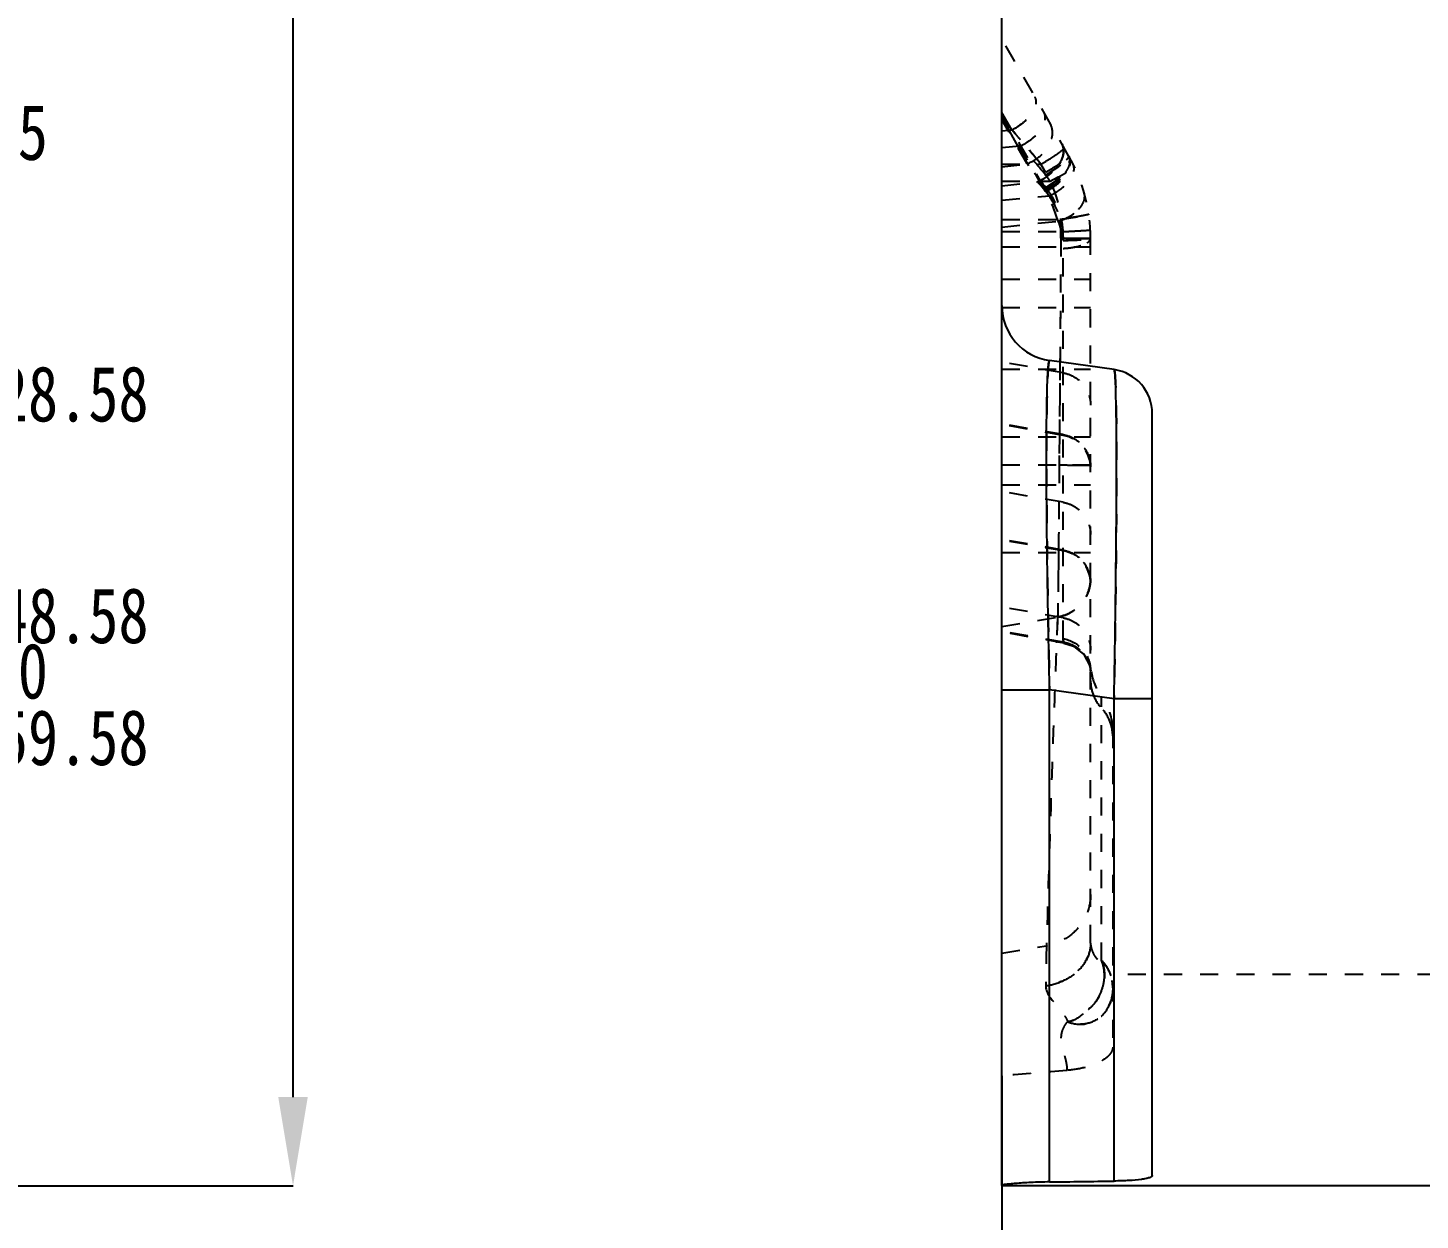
# Model space of a CAD drawing. Header units: millimetres. Extents: x -1265 to 1982, y -12197 to 1934.
# Drawn here: x 338.1 to 463.7, y -3465.2 to -3357.6 of the extents above; entities that cross this region are included whole.
import ezdxf

# ---------------------------------------------------------------- set-up
doc = ezdxf.new("R2010")
doc.units = ezdxf.units.MM
doc.header["$LTSCALE"] = 16.335
doc.header["$PDMODE"] = 3
doc.header["$PDSIZE"] = 0.3125
doc.linetypes.add('HIDDEN', pattern=[0.2, 0.1, -0.1])
doc.layers.get('0').update_dxf_attribs({"linetype": 'CONTINUOUS'})
doc.layers.get('Defpoints').update_dxf_attribs({"linetype": 'CONTINUOUS'})
doc.layers.add('DEFAULT_2', color=8, linetype='HIDDEN')
doc.layers.add('DIM', color=3, linetype='CONTINUOUS')
doc.styles.get("Standard").update_dxf_attribs({"font": 'txt', "width": 0.8})
doc.dimstyles.new('11', dxfattribs={"dimtxt": 8, "dimasz": 8, "dimexe": 0, "dimexo": 0, "dimgap": 0, "dimtad": 0, "dimdsep": 46, "dimtxsty": 'Standard', "dimcen": 0, "dimclrd": 4, "dimclre": 4, "dimclrt": 6, "dimazin": 0, "dimtp": 0.01, "dimtm": 0.01, "dimtfac": 1, "dimtofl": 0, "dimtmove": 0, "dimatfit": 3, "dimfxl": 0, "dimtolj": 1, "dimarcsym": 0})

# ---------------------------------------------------------------- blocks, each defined once
blk = doc.blocks.new('*D438')
at = {"color": 4, "lineweight": -2}
for p, q in [((425.99, -3452.14), (425.99, -3489.32)), ((585.99, -3456.53), (585.99, -3489.32)), ((433.99, -3489.32), (481.03, -3489.32)), ((577.99, -3489.32), (494.89, -3489.32))]:
    blk.add_line(p, q, dxfattribs=at)
at = {"color": 4}
for points in [[(433.99, -3487.99), (433.99, -3490.66), (425.99, -3489.32)], [(577.99, -3487.99), (577.99, -3490.66), (585.99, -3489.32)]]:
    blk.add_solid(points, dxfattribs=at)
at = {"layer": 'Defpoints', "color": 0}
for p in [(425.99, -3452.14), (585.99, -3456.53), (425.99, -3489.32)]:
    blk.add_point(p, dxfattribs=at)
at = {"color": 6, "insert": (487.96, -3489.32), "char_height": 8, "attachment_point": 5}
blk.add_mtext('\\A1;160', dxfattribs=at)
blk = doc.blocks.new('*D502')
at = {"color": 4, "lineweight": -2}
for p, q in [((234.48, -2862.07), (362.03, -2862.07)), ((362.03, -2870.07), (362.03, -3130.16)), ((362.03, -3454.07), (362.03, -3145.1)), ((234.48, -3462.07), (362.03, -3462.07))]:
    blk.add_line(p, q, dxfattribs=at)
at = {"color": 4}
for points in [[(360.7, -2870.07), (363.36, -2870.07), (362.03, -2862.07)], [(360.7, -3454.07), (363.36, -3454.07), (362.03, -3462.07)]]:
    blk.add_solid(points, dxfattribs=at)
at = {"layer": 'Defpoints', "color": 0}
for p in [(234.48, -2862.07), (234.48, -3462.07), (362.03, -3462.07)]:
    blk.add_point(p, dxfattribs=at)
at = {"color": 6, "insert": (362.03, -3137.63), "char_height": 8, "attachment_point": 5, "rotation": 90}
blk.add_mtext('\\A1;600', dxfattribs=at)
blk = doc.blocks.new('*D527')
at = {"layer": 'Defpoints', "color": 0}
for p in [(36.15, -3162.07), (250.28, -3367.07), (330.84, -3367.07)]:
    blk.add_point(p, dxfattribs=at)
at = {"layer": 'DIM', "color": 4, "lineweight": -2}
blk.add_line((250.28, -3367.07), (330.84, -3367.07), dxfattribs=at)
at = {"layer": 'DIM', "color": 6, "insert": (335.84, -3367.07), "char_height": 5, "attachment_point": 5}
blk.add_mtext('\\A1;205', dxfattribs=at)
blk = doc.blocks.new('*D528')
at = {"layer": 'Defpoints', "color": 0}
for p in [(36.15, -3162.07), (210.72, -3390.66), (330.84, -3390.66)]:
    blk.add_point(p, dxfattribs=at)
at = {"layer": 'DIM', "color": 4, "lineweight": -2}
blk.add_line((210.72, -3390.66), (330.84, -3390.66), dxfattribs=at)
at = {"layer": 'DIM', "color": 6, "insert": (340.84, -3390.66), "char_height": 5, "attachment_point": 5}
blk.add_mtext('\\A1;228.58', dxfattribs=at)
blk = doc.blocks.new('*D529')
at = {"layer": 'Defpoints', "color": 0}
for p in [(36.15, -3162.07), (143.42, -3410.66), (330.84, -3410.66)]:
    blk.add_point(p, dxfattribs=at)
at = {"layer": 'DIM', "color": 4, "lineweight": -2}
blk.add_line((143.42, -3410.66), (330.84, -3410.66), dxfattribs=at)
at = {"layer": 'DIM', "color": 6, "insert": (340.84, -3410.66), "char_height": 5, "attachment_point": 5}
blk.add_mtext('\\A1;248.58', dxfattribs=at)
blk = doc.blocks.new('*D530')
at = {"layer": 'Defpoints', "color": 0}
for p in [(36.15, -3162.07), (45.89, -3412.07), (330.84, -3415.66)]:
    blk.add_point(p, dxfattribs=at)
at = {"layer": 'DIM', "color": 4, "lineweight": -2}
for p, q in [((45.89, -3412.07), (322.84, -3412.07)), ((322.84, -3412.07), (326.84, -3415.66)), ((326.84, -3415.66), (330.84, -3415.66))]:
    blk.add_line(p, q, dxfattribs=at)
at = {"layer": 'DIM', "color": 6, "insert": (335.84, -3415.66), "char_height": 5, "attachment_point": 5}
blk.add_mtext('\\A1;250', dxfattribs=at)
blk = doc.blocks.new('*D531')
at = {"layer": 'Defpoints', "color": 0}
for p in [(36.15, -3162.07), (75.42, -3421.66), (330.84, -3421.66)]:
    blk.add_point(p, dxfattribs=at)
at = {"layer": 'DIM', "color": 4, "lineweight": -2}
blk.add_line((75.42, -3421.66), (330.84, -3421.66), dxfattribs=at)
at = {"layer": 'DIM', "color": 6, "insert": (340.84, -3421.66), "char_height": 5, "attachment_point": 5}
blk.add_mtext('\\A1;259.58', dxfattribs=at)

msp = doc.modelspace()

# ---------------------------------------------------------------- linework, layer by layer
at = {"color": 7, "linetype": 'Continuous'}
for p, q in [((425.986, -3462.031), (425.986, -2862.114)), ((436.108, -3388.444), (430.291, -3387.627)), ((439.551, -3461.14), (439.551, -3392.406)), ((425.986, -3417.335), (430.291, -3417.335)), ((436.108, -3418.152), (430.291, -3417.335)), ((430.291, -3461.724), (430.291, -3417.335)), ((439.551, -3418.152), (436.108, -3418.152)), ((436.108, -3461.644), (436.108, -3418.152)), ((585.986, -3462.072), (425.986, -3462.072))]:
    msp.add_line(p, q, dxfattribs=at)
for centre, radius, start, end in [((430.986, -3382.675), 5, 180, 262), ((435.551, -3392.406), 4, 0, 82)]:
    msp.add_arc(centre, radius, start, end, dxfattribs=at)
msp.add_ellipse((376.538, -3380.072), major_axis=(583.46, 0), ratio=0.1405408, start_param=-1.4785385, end_param=-1.4685203, dxfattribs=at)
for points, knots in [([(430.291, -3417.335), (430.247, -3415.398), (430.17, -3411.598), (430.082, -3406.077), (430.035, -3401.709), (430.015, -3398.484), (430.01, -3396.325), (430.014, -3394.371), (430.027, -3392.642), (430.049, -3391.155), (430.079, -3389.923), (430.112, -3389.061), (430.145, -3388.507), (430.17, -3388.194), (430.194, -3387.955), (430.224, -3387.777), (430.243, -3387.682), (430.276, -3387.625), (430.291, -3387.627)], [0, 0, 0, 0, 0.1954122, 0.3835368, 0.5570379, 0.6361003, 0.7089558, 0.7748696, 0.8331997, 0.8833809, 0.924955, 0.9575504, 0.9704058, 0.9809307, 0.9891118, 0.994959, 0.9985098, 1, 1, 1, 1]), ([(436.108, -3418.152), (436.143, -3416.221), (436.205, -3412.432), (436.275, -3406.929), (436.313, -3402.577), (436.328, -3399.363), (436.332, -3397.21), (436.329, -3395.259), (436.319, -3393.529), (436.301, -3392.037), (436.277, -3390.798), (436.251, -3389.927), (436.225, -3389.365), (436.205, -3389.044), (436.185, -3388.798), (436.163, -3388.611), (436.142, -3388.512), (436.124, -3388.447), (436.108, -3388.444)], [0, 0, 0, 0, 0.194959, 0.3825214, 0.5553839, 0.6342108, 0.7068971, 0.7727517, 0.8311194, 0.8814634, 0.9233104, 0.9562929, 0.9693717, 0.9801319, 0.9885596, 0.9946535, 0.9984274, 1, 1, 1, 1]), ([(430.291, -3461.724), (430, -3461.727), (429.436, -3461.739), (428.624, -3461.77), (427.888, -3461.81), (427.252, -3461.856), (426.793, -3461.898), (426.49, -3461.932), (426.315, -3461.954), (426.179, -3461.975), (426.076, -3461.994), (426.023, -3462.01), (425.986, -3462.023), (425.986, -3462.031)], [0, 0, 0, 0, 0.2013882, 0.3913763, 0.5635425, 0.7127193, 0.8341897, 0.8833062, 0.9241255, 0.9563534, 0.9797305, 0.9941555, 1, 1, 1, 1]), ([(439.551, -3461.14), (439.551, -3461.18), (439.469, -3461.278), (439.269, -3461.355), (438.96, -3461.437), (438.349, -3461.534), (437.385, -3461.611), (436.561, -3461.637), (436.108, -3461.644)], [0, 0, 0, 0, 0.0343907, 0.0937397, 0.183481, 0.3028637, 0.6172311, 1, 1, 1, 1])]:
    msp.add_open_spline(points, degree=3, knots=knots, dxfattribs=at)
at = {"layer": 'DEFAULT_2', "color": 8, "linetype": 'HIDDEN'}
for p, q in [((432.01, -3369.156), (425.986, -3358.615)), ((426.89, -3366.817), (425.986, -3365.236)), ((429.926, -3372.195), (425.986, -3365.242)), ((429.926, -3372.378), (425.986, -3365.483)), ((425.986, -3365.719), (429.197, -3371.523)), ((425.986, -3365.719), (426.065, -3365.861)), ((428.256, -3369.875), (425.986, -3365.904)), ((426.065, -3365.861), (426.486, -3366.621)), ((425.986, -3366.897), (426.89, -3366.817)), ((426.486, -3366.621), (427.123, -3367.774)), ((425.986, -3368.403), (427.705, -3368.25)), ((427.123, -3367.774), (427.604, -3368.643)), ((427.604, -3368.643), (429.197, -3371.523)), ((425.986, -3370.167), (428.256, -3369.875)), ((425.986, -3369.915), (429.509, -3369.915)), ((429.926, -3370.645), (429.509, -3369.915)), ((425.986, -3371.433), (430.339, -3371.433)), ((425.986, -3371.865), (429.197, -3371.523)), ((425.986, -3373.173), (430.239, -3372.78)), ((425.986, -3374.891), (431.209, -3374.891)), ((425.986, -3375.582), (431.052, -3375.058)), ((425.986, -3375.999), (431.492, -3375.999)), ((425.986, -3377.37), (433.986, -3377.37)), ((431.507, -3412.703), (431.507, -3376.598)), ((431.507, -3376.598), (433.986, -3376.598)), ((433.986, -3440.176), (433.986, -3376.598)), ((425.986, -3380.276), (433.986, -3380.276)), ((425.986, -3382.832), (433.986, -3382.832)), ((431.507, -3388.73), (425.986, -3387.769)), ((431.229, -3387.634), (431.228, -3387.759)), ((425.986, -3388.405), (433.986, -3388.405)), ((431.507, -3394.303), (425.986, -3393.342)), ((431.507, -3394.379), (425.986, -3393.405)), ((425.986, -3394.517), (433.986, -3394.517)), ((431.178, -3394.376), (431.155, -3397.043)), ((425.986, -3397.043), (431.155, -3397.043)), ((425.986, -3398.828), (433.986, -3398.828)), ((431.507, -3400.415), (425.986, -3399.454)), ((431.507, -3404.726), (425.986, -3403.765)), ((431.507, -3404.802), (425.986, -3403.828)), ((425.986, -3404.94), (433.986, -3404.94)), ((431.507, -3410.838), (425.986, -3409.877)), ((425.986, -3411.629), (431.012, -3410.767)), ((431.012, -3410.767), (430.921, -3412.997)), ((431.555, -3413.031), (425.986, -3412.062)), ((431.586, -3413.112), (425.986, -3412.125)), ((430.921, -3412.997), (430.917, -3413.087)), ((431.586, -3413.112), (432.451, -3413.406)), ((432.451, -3413.406), (433.38, -3414.158)), ((433.38, -3414.158), (433.941, -3415.213)), ((433.941, -3415.213), (433.948, -3415.239)), ((434.035, -3415.648), (433.941, -3415.213)), ((433.948, -3415.239), (433.957, -3415.275)), ((433.954, -3415.257), (433.957, -3415.272)), ((433.955, -3415.261), (433.956, -3415.267)), ((433.956, -3415.267), (433.986, -3415.62)), ((433.96, -3415.283), (433.963, -3415.296)), ((433.963, -3415.296), (434.016, -3415.625)), ((433.986, -3415.62), (433.986, -3415.62)), ((434.987, -3441.742), (434.986, -3417.949)), ((435.986, -3420.949), (435.986, -3449.561)), ((425.986, -3441.099), (430.011, -3440.409)), ((585.986, -3443.022), (435.986, -3443.022)), ((425.986, -3462.031), (425.986, -3462.072))]:
    msp.add_line(p, q, dxfattribs=at)
for centre, radius, start, end in [((293.007, -3482.675), 177.052, 39.55886, 40.87175), ((303.195, -3473.988), 163.664, 40.69493, 40.90604), ((304.867, -3472.552), 161.46, 40.48531, 40.69532), ((292.339, -3483.205), 177.905, 39.55358, 40.47537), ((290.419, -3486.171), 180.978, 39.56931, 40.6608), ((295.174, -3482.165), 174.76, 39.5499, 40.68022), ((198.414, -3552.065), 293.292, 37.87466, 38.40315), ((202.937, -3548.514), 287.542, 37.86938, 38.40844), ((418.986, -3376.598), 15, 0, 29.74488), ((431.622, -3370.277), 0.871, 19.19952, 26.54742), ((431.57, -3370.295), 0.927, 10.23558, 19.15013), ((419.509, -3376.598), 11.999, 359.99849, 29.74639), ((424.064, -3375.736), 7.608, 34.43929, 39.60217), ((419.505, -3378.149), 12.002, 26.57577, 29.74458), ((419.507, -3378.332), 12, 15.83226, 29.74482), ((432.382, -3372.8), 1.077, 7.14588, 15.82237), ((430.955, -3372.139), 2.691, 317.16662, 319.14727), ((419.562, -3376.482), 11.756, 359.432, 7.77777), ((417.394, -3102.065), 274.297, 272.94625, 273.21171), ((5385.269, -3421.504), 4954.155, 179.480645, 179.608275), ((434.119, -3090.674), 285.938, 269.43845, 269.6497), ((430.986, -3397.333), 3, 0, 80), ((431.046, -3397.223), 2.941, 3.42643, 40.42156), ((434.127, -3083.446), 313.611, 269.45691, 269.66122), ((431.094, -3397.221), 2.892, 0.00496, 3.43648), ((430.986, -3407.756), 3, 0, 80), ((431.045, -3407.646), 2.941, 6.24093, 40.41787), ((430.559, -3407.318), 3.427, 352.75997, 356.31812), ((431.076, -3407.644), 2.91, 0.0154, 6.26836), ((430.605, -3407.32), 3.382, 356.31705, 359.9945), ((431.124, -3415.921), 2.905, 30.96796, 40.0473), ((431.092, -3415.94), 2.942, 12.90144, 30.89413), ((431.127, -3415.932), 2.906, 9.7327, 12.65915), ((431.103, -3415.621), 2.883, 0.02895, 7.16277), ((431.177, -3415.924), 2.855, 6.00389, 9.73569), ((437.444, -3416.519), 3.457, 180.07514, 194.79276), ((438.986, -3414.949), 5, 188.0255, 216.8699), ((430.986, -3420.949), 5, 0, 36.8699), ((432.529, -3421.479), 3.457, 0.07514, 14.79276), ((432.596, -3444.202), 3.391, 0.02148, 11.20209), ((656.737, -6255.567), 2812.909, 94.585513, 94.705422)]:
    msp.add_arc(centre, radius, start, end, dxfattribs=at)
for points, knots in [([(426.89, -3366.817), (427.257, -3366.631), (427.92, -3366.201), (428.592, -3365.52), (428.938, -3364.94), (429.078, -3364.539), (429.099, -3364.164), (429.028, -3363.938), (428.974, -3363.843)], [0, 0, 0, 0, 0.3131777, 0.5969563, 0.7187054, 0.8248657, 0.9169529, 1, 1, 1, 1]), ([(426.89, -3366.817), (427.167, -3366.677), (427.52, -3366.46), (427.846, -3366.207), (427.924, -3366.143)], [0, 0, 0, 0, 0.7534412, 1, 1, 1, 1]), ([(427.705, -3368.25), (428.072, -3368.063), (428.736, -3367.634), (429.409, -3366.951), (429.754, -3366.369), (429.894, -3365.967), (429.915, -3365.591), (429.843, -3365.364), (429.789, -3365.269)], [0, 0, 0, 0, 0.3128665, 0.5964983, 0.7182627, 0.8245077, 0.9167499, 1, 1, 1, 1]), ([(427.705, -3368.25), (428.072, -3368.063), (428.736, -3367.634), (429.409, -3366.951), (429.754, -3366.369), (429.894, -3365.967), (429.915, -3365.591), (429.843, -3365.364), (429.789, -3365.269)], [0, 0, 0, 0, 0.312866, 0.5964974, 0.7182618, 0.824507, 0.9167495, 1, 1, 1, 1]), ([(428.256, -3369.875), (428.667, -3369.716), (429.425, -3369.273), (430.253, -3368.333), (430.644, -3367.247), (430.501, -3366.516), (430.339, -3366.233)], [0, 0, 0, 0, 0.2829739, 0.5524267, 0.7903783, 1, 1, 1, 1]), ([(430.55, -3367.189), (430.556, -3367.104), (430.554, -3366.774), (430.46, -3366.444), (430.339, -3366.233)], [0, 0, 0, 0, 0.2605724, 1, 1, 1, 1]), ([(431.391, -3368.074), (431.532, -3368.322), (431.601, -3368.808), (431.43, -3369.422), (431.075, -3370.104), (430.347, -3370.88), (429.605, -3371.338), (429.197, -3371.522)], [0, 0, 0, 0, 0.1908689, 0.3014598, 0.4241718, 0.7011136, 1, 1, 1, 1]), ([(429.509, -3369.915), (429.797, -3369.746), (430.208, -3369.495), (430.719, -3369.164), (431.031, -3368.949), (431.278, -3368.768), (431.46, -3368.616), (431.557, -3368.522), (431.604, -3368.446), (431.593, -3368.427)], [0, 0, 0, 0, 0.3879212, 0.5592638, 0.7072501, 0.8278817, 0.9175583, 0.974397, 1, 1, 1, 1]), ([(430.617, -3369.229), (430.785, -3369.118), (431.069, -3368.925), (431.343, -3368.717), (431.449, -3368.623)], [0, 0, 0, 0, 0.5877782, 1, 1, 1, 1]), ([(431.39, -3369.471), (431.409, -3369.425), (431.479, -3369.246), (431.526, -3369.058), (431.543, -3368.917)], [0, 0, 0, 0, 0.2618462, 1, 1, 1, 1]), ([(431.449, -3368.623), (431.492, -3368.584), (431.544, -3368.537), (431.606, -3368.449), (431.593, -3368.427)], [0, 0, 0, 0, 0.6959367, 1, 1, 1, 1]), ([(431.543, -3368.917), (431.548, -3368.875), (431.562, -3368.71), (431.549, -3368.543), (431.524, -3368.424)], [0, 0, 0, 0, 0.2598179, 1, 1, 1, 1]), ([(429.197, -3371.522), (429.402, -3371.43), (430.159, -3371.024), (430.828, -3370.425), (431.169, -3369.889)], [0, 0, 0, 0, 0.2614881, 1, 1, 1, 1]), ([(432.01, -3369.156), (432.065, -3369.252), (432.135, -3369.482), (432.107, -3369.863), (431.957, -3370.27), (431.591, -3370.864), (430.884, -3371.564), (430.192, -3372.01), (429.809, -3372.205)], [0, 0, 0, 0, 0.0811043, 0.1715439, 0.2766692, 0.3980711, 0.6831819, 1, 1, 1, 1]), ([(429.926, -3372.003), (430.285, -3371.814), (430.933, -3371.39), (431.598, -3370.734), (431.946, -3370.181), (432.091, -3369.804), (432.123, -3369.454), (432.06, -3369.243), (432.01, -3369.156)], [0, 0, 0, 0, 0.3195252, 0.6062848, 0.7277333, 0.8321896, 0.9211194, 1, 1, 1, 1]), ([(429.926, -3372.378), (430.309, -3372.199), (431.004, -3371.761), (431.691, -3371.033), (432.03, -3370.397), (432.196, -3369.833), (432.14, -3369.383), (432.01, -3369.156)], [0, 0, 0, 0, 0.3019868, 0.5807719, 0.7034593, 0.8132116, 1, 1, 1, 1]), ([(429.926, -3372.195), (430.297, -3372.01), (430.969, -3371.578), (431.644, -3370.884), (431.989, -3370.29), (432.126, -3369.877), (432.142, -3369.489), (432.066, -3369.255), (432.01, -3369.156)], [0, 0, 0, 0, 0.310046, 0.5923442, 0.7142505, 0.8212661, 0.9149155, 1, 1, 1, 1]), ([(429.926, -3370.645), (430.214, -3370.475), (430.625, -3370.225), (431.135, -3369.893), (431.448, -3369.678), (431.695, -3369.498), (431.877, -3369.345), (431.973, -3369.252), (432.021, -3369.175), (432.01, -3369.156)], [0, 0, 0, 0, 0.3879217, 0.5592645, 0.707251, 0.8278827, 0.9175593, 0.9743978, 1, 1, 1, 1]), ([(429.926, -3370.886), (430.225, -3370.709), (430.764, -3370.367), (431.435, -3369.88), (431.843, -3369.512), (432.009, -3369.286), (432.026, -3369.185), (432.01, -3369.156)], [0, 0, 0, 0, 0.3770679, 0.6914521, 0.9029759, 0.9642417, 1, 1, 1, 1]), ([(429.926, -3370.886), (430.315, -3370.655), (430.853, -3370.311), (431.474, -3369.84), (431.719, -3369.623), (431.817, -3369.52)], [0, 0, 0, 0, 0.5809777, 0.8176219, 1, 1, 1, 1]), ([(429.926, -3372.003), (430.452, -3371.726), (431.161, -3371.225), (431.834, -3370.408), (432.034, -3369.982), (432.079, -3369.781)], [0, 0, 0, 0, 0.5636309, 0.8041981, 1, 1, 1, 1]), ([(430.239, -3372.78), (430.426, -3372.696), (430.788, -3372.508), (431.363, -3372.124), (431.908, -3371.632), (432.337, -3371.032), (432.538, -3370.431), (432.478, -3370.041), (432.402, -3369.888)], [0, 0, 0, 0, 0.1566337, 0.311015, 0.5268772, 0.7143209, 0.8692939, 1, 1, 1, 1]), ([(430.339, -3371.433), (430.637, -3371.287), (431.063, -3371.07), (431.595, -3370.784), (431.922, -3370.597), (432.181, -3370.441), (432.375, -3370.308), (432.476, -3370.228), (432.535, -3370.161), (432.526, -3370.142)], [0, 0, 0, 0, 0.389436, 0.5612131, 0.7094376, 0.8301087, 0.9195946, 0.975887, 1, 1, 1, 1]), ([(431.169, -3369.889), (431.191, -3369.855), (431.273, -3369.72), (431.344, -3369.579), (431.39, -3369.471)], [0, 0, 0, 0, 0.2578581, 1, 1, 1, 1]), ([(431.817, -3369.52), (431.882, -3369.453), (431.973, -3369.357), (432.034, -3369.198), (432.01, -3369.156)], [0, 0, 0, 0, 0.6610059, 1, 1, 1, 1]), ([(432.11, -3369.855), (432.121, -3369.791), (432.147, -3369.555), (432.096, -3369.307), (432.01, -3369.156)], [0, 0, 0, 0, 0.271941, 1, 1, 1, 1]), ([(432.079, -3369.781), (432.091, -3369.723), (432.124, -3369.514), (432.086, -3369.289), (432.01, -3369.156)], [0, 0, 0, 0, 0.2772212, 1, 1, 1, 1]), ([(432.468, -3370.581), (432.477, -3370.542), (432.502, -3370.393), (432.501, -3370.239), (432.482, -3370.13)], [0, 0, 0, 0, 0.2642137, 1, 1, 1, 1]), ([(429.197, -3371.523), (429.247, -3371.578), (429.451, -3371.805), (429.655, -3372.032), (429.809, -3372.205)], [0, 0, 0, 0, 0.242346, 1, 1, 1, 1]), ([(429.197, -3371.523), (429.247, -3371.578), (429.451, -3371.805), (429.655, -3372.032), (429.809, -3372.205)], [0, 0, 0, 0, 0.2423452, 1, 1, 1, 1]), ([(429.809, -3372.205), (430.136, -3372.573), (430.735, -3373.408), (431.101, -3374.376), (431.209, -3374.891)], [0, 0, 0, 0, 0.4836547, 1, 1, 1, 1]), ([(429.809, -3372.205), (430.136, -3372.573), (430.735, -3373.408), (431.101, -3374.376), (431.209, -3374.891)], [0, 0, 0, 0, 0.483655, 1, 1, 1, 1]), ([(429.926, -3372.003), (430.356, -3372.555), (431.103, -3373.816), (431.443, -3375.253), (431.492, -3375.999)], [0, 0, 0, 0, 0.4832885, 1, 1, 1, 1]), ([(431.052, -3375.058), (431.42, -3374.951), (432.101, -3374.668), (432.925, -3374.048), (433.439, -3373.306), (433.483, -3372.738), (433.417, -3372.506)], [0, 0, 0, 0, 0.3035077, 0.5786452, 0.8084426, 1, 1, 1, 1]), ([(432.991, -3373.899), (433.149, -3373.716), (433.403, -3373.335), (433.476, -3372.872), (433.45, -3372.667)], [0, 0, 0, 0, 0.5392841, 1, 1, 1, 1]), ([(430.239, -3372.78), (430.621, -3373.341), (431.27, -3374.623), (431.507, -3376.051), (431.507, -3376.79)], [0, 0, 0, 0, 0.4786986, 1, 1, 1, 1]), ([(431.052, -3375.058), (431.145, -3375.031), (431.51, -3374.913), (431.862, -3374.753), (432.109, -3374.61)], [0, 0, 0, 0, 0.2532507, 1, 1, 1, 1]), ([(431.052, -3375.058), (431.122, -3375.24), (431.387, -3376.03), (431.507, -3376.87), (431.507, -3377.509)], [0, 0, 0, 0, 0.2336282, 1, 1, 1, 1]), ([(433.828, -3374.426), (433.829, -3374.431), (433.808, -3374.442), (433.777, -3374.454), (433.715, -3374.472), (433.593, -3374.502), (433.381, -3374.545), (433.068, -3374.603), (432.681, -3374.669), (432.232, -3374.74), (431.734, -3374.816), (431.388, -3374.866), (431.209, -3374.891)], [0, 0, 0, 0, 0.0058419, 0.0200412, 0.0430659, 0.0748825, 0.1640951, 0.2848586, 0.4336725, 0.6061294, 0.7971645, 1, 1, 1, 1]), ([(431.209, -3374.891), (431.538, -3374.844), (432.139, -3374.756), (432.845, -3374.643), (433.304, -3374.56), (433.548, -3374.513), (433.711, -3374.472), (433.795, -3374.451), (433.82, -3374.436)], [0, 0, 0, 0, 0.375126, 0.6874698, 0.8090987, 0.903295, 0.9674004, 1, 1, 1, 1]), ([(431.492, -3375.999), (431.66, -3375.991), (431.985, -3375.974), (432.454, -3375.948), (432.878, -3375.925), (433.244, -3375.903), (433.507, -3375.887), (433.68, -3375.875), (433.781, -3375.869), (433.857, -3375.861), (433.918, -3375.859), (433.943, -3375.85), (433.968, -3375.853), (433.968, -3375.85)], [0, 0, 0, 0, 0.2028213, 0.3944113, 0.5677047, 0.7168289, 0.8377594, 0.886446, 0.9267439, 0.95844, 0.9813367, 0.995241, 1, 1, 1, 1]), ([(432.761, -3375.931), (432.921, -3375.922), (433.203, -3375.905), (433.567, -3375.884), (433.808, -3375.864), (433.926, -3375.858), (433.962, -3375.851)], [0, 0, 0, 0, 0.3972093, 0.7049621, 0.9087492, 1, 1, 1, 1]), ([(433.986, -3376.598), (433.986, -3376.603), (433.96, -3376.598), (433.933, -3376.606), (433.867, -3376.604), (433.784, -3376.607), (433.676, -3376.608), (433.489, -3376.609), (433.205, -3376.61), (432.812, -3376.609), (432.355, -3376.607), (431.849, -3376.603), (431.498, -3376.6), (431.317, -3376.598)], [0, 0, 0, 0, 0.0047265, 0.0185485, 0.0413862, 0.0731111, 0.1135431, 0.1623152, 0.283224, 0.4323027, 0.6051268, 0.7966214, 1, 1, 1, 1]), ([(431.507, -3377.509), (431.835, -3377.491), (432.436, -3377.426), (433.132, -3377.264), (433.571, -3377.076), (433.838, -3376.912), (433.986, -3376.72), (433.986, -3376.598)], [0, 0, 0, 0, 0.3557314, 0.6541647, 0.7725842, 0.8683053, 1, 1, 1, 1]), ([(431.507, -3376.79), (431.833, -3376.786), (432.303, -3376.775), (432.895, -3376.749), (433.263, -3376.726), (433.556, -3376.7), (433.785, -3376.671), (433.903, -3376.645), (433.986, -3376.617), (433.986, -3376.598)], [0, 0, 0, 0, 0.3914877, 0.5636149, 0.7118889, 0.8323843, 0.9215158, 0.977219, 1, 1, 1, 1]), ([(432.371, -3376.607), (432.583, -3376.608), (432.961, -3376.609), (433.449, -3376.612), (433.773, -3376.604), (433.933, -3376.607), (433.981, -3376.6)], [0, 0, 0, 0, 0.3946077, 0.7040998, 0.9101732, 1, 1, 1, 1]), ([(433.667, -3377.013), (433.715, -3376.984), (433.859, -3376.885), (433.986, -3376.72), (433.986, -3376.598)], [0, 0, 0, 0, 0.3178579, 1, 1, 1, 1]), ([(430.291, -3387.627), (430.276, -3387.625), (430.243, -3387.682), (430.224, -3387.776), (430.194, -3387.954), (430.17, -3388.194), (430.145, -3388.507), (430.113, -3389.06), (430.079, -3389.921), (430.049, -3391.153), (430.027, -3392.64), (430.014, -3394.368), (430.01, -3396.321), (430.015, -3398.48), (430.035, -3401.706), (430.082, -3406.074), (430.17, -3411.596), (430.247, -3415.398), (430.291, -3417.335)], [0, 0, 0, 0, 0.0014894, 0.005038, 0.0108821, 0.0190598, 0.0295788, 0.0424239, 0.0749992, 0.1165526, 0.1667127, 0.2250306, 0.2909313, 0.3637754, 0.4428334, 0.6163481, 0.8045468, 1, 1, 1, 1]), ([(431.507, -3388.73), (431.849, -3388.79), (432.516, -3389.029), (433.33, -3389.703), (433.863, -3390.611), (433.986, -3391.304), (433.986, -3391.647)], [0, 0, 0, 0, 0.2514142, 0.5018905, 0.751296, 1, 1, 1, 1]), ([(436.108, -3388.444), (436.124, -3388.447), (436.142, -3388.512), (436.163, -3388.611), (436.185, -3388.798), (436.205, -3389.044), (436.225, -3389.365), (436.251, -3389.926), (436.277, -3390.798), (436.301, -3392.038), (436.319, -3393.53), (436.329, -3395.26), (436.332, -3397.211), (436.328, -3399.365), (436.313, -3402.578), (436.275, -3406.929), (436.205, -3412.431), (436.143, -3416.221), (436.108, -3418.152)], [0, 0, 0, 0, 0.0015721, 0.0053446, 0.0114371, 0.0198641, 0.0306249, 0.043705, 0.0766915, 0.1185474, 0.1689068, 0.2272847, 0.2931472, 0.3658346, 0.4446504, 0.6174816, 0.8050287, 1, 1, 1, 1]), ([(431.507, -3394.303), (431.849, -3394.363), (432.516, -3394.602), (433.33, -3395.276), (433.863, -3396.184), (433.986, -3396.877), (433.986, -3397.221)], [0, 0, 0, 0, 0.2514142, 0.5018905, 0.751296, 1, 1, 1, 1]), ([(431.155, -3397.043), (431.144, -3398.584), (431.123, -3401.495), (431.09, -3405.456), (431.054, -3408.49), (431.032, -3410.154), (431.012, -3410.767)], [0, 0, 0, 0, 0.3366885, 0.6363328, 0.865869, 1, 1, 1, 1]), ([(431.155, -3397.043), (431.151, -3397.565), (431.137, -3399.589), (431.121, -3401.612), (431.109, -3403.114)], [0, 0, 0, 0, 0.2578646, 1, 1, 1, 1]), ([(433.986, -3397.043), (433.986, -3397.048), (433.959, -3397.043), (433.929, -3397.051), (433.859, -3397.05), (433.772, -3397.053), (433.657, -3397.053), (433.459, -3397.055), (433.158, -3397.055), (432.74, -3397.054), (432.255, -3397.052), (431.72, -3397.048), (431.347, -3397.045), (431.155, -3397.043)], [0, 0, 0, 0, 0.0047202, 0.0185406, 0.0413777, 0.0731026, 0.1135347, 0.1623072, 0.2832171, 0.4322972, 0.605123, 0.7966195, 1, 1, 1, 1]), ([(432.273, -3397.052), (432.492, -3397.053), (432.885, -3397.055), (433.396, -3397.056), (433.744, -3397.051), (433.918, -3397.051), (433.974, -3397.046)], [0, 0, 0, 0, 0.3866096, 0.6927687, 0.9013552, 1, 1, 1, 1]), ([(431.507, -3400.415), (431.849, -3400.474), (432.516, -3400.713), (433.33, -3401.387), (433.863, -3402.296), (433.986, -3402.989), (433.986, -3403.332)], [0, 0, 0, 0, 0.2514142, 0.5018905, 0.751296, 1, 1, 1, 1]), ([(431.109, -3403.114), (431.108, -3403.253), (431.103, -3403.794), (431.098, -3404.335), (431.094, -3404.737)], [0, 0, 0, 0, 0.2567814, 1, 1, 1, 1]), ([(431.094, -3404.737), (431.093, -3404.868), (431.089, -3405.376), (431.084, -3405.884), (431.08, -3406.259)], [0, 0, 0, 0, 0.259354, 1, 1, 1, 1]), ([(431.507, -3404.726), (431.849, -3404.786), (432.516, -3405.025), (433.33, -3405.699), (433.863, -3406.607), (433.986, -3407.301), (433.986, -3407.644)], [0, 0, 0, 0, 0.2514142, 0.5018905, 0.751296, 1, 1, 1, 1]), ([(431.08, -3406.259), (431.07, -3407.204), (431.052, -3408.706), (431.03, -3410.209), (431.012, -3410.767)], [0, 0, 0, 0, 0.6284836, 1, 1, 1, 1]), ([(433.986, -3407.321), (433.986, -3407.727), (433.838, -3408.549), (433.197, -3409.624), (432.22, -3410.419), (431.422, -3410.698), (431.012, -3410.767)], [0, 0, 0, 0, 0.2474972, 0.4962435, 0.7471192, 1, 1, 1, 1]), ([(431.012, -3410.767), (431.386, -3410.704), (432.116, -3410.46), (433.038, -3409.778), (433.696, -3408.847), (433.912, -3408.118), (433.959, -3407.75)], [0, 0, 0, 0, 0.2526, 0.5035175, 0.7522966, 1, 1, 1, 1]), ([(431.012, -3410.767), (430.909, -3413.239), (430.524, -3423.118), (430.226, -3433), (430.011, -3440.409)], [0, 0, 0, 0, 0.2502795, 1, 1, 1, 1]), ([(431.507, -3410.838), (431.849, -3410.897), (432.516, -3411.136), (433.33, -3411.81), (433.863, -3412.719), (433.986, -3413.412), (433.986, -3413.755)], [0, 0, 0, 0, 0.2514142, 0.5018905, 0.751296, 1, 1, 1, 1]), ([(431.507, -3412.703), (432.179, -3412.82), (433.479, -3413.541), (433.986, -3414.944), (433.986, -3415.62)], [0, 0, 0, 0, 0.5020129, 1, 1, 1, 1]), ([(431.586, -3413.112), (431.579, -3413.109), (431.578, -3413.073), (431.562, -3413.051), (431.555, -3413.031)], [0, 0, 0, 0, 0.255701, 1, 1, 1, 1]), ([(431.555, -3413.031), (432.123, -3413.127), (433.227, -3413.66), (433.832, -3414.727), (433.96, -3415.285)], [0, 0, 0, 0, 0.5016914, 1, 1, 1, 1]), ([(431.555, -3413.031), (431.9, -3413.089), (432.573, -3413.328), (433.123, -3413.784), (433.347, -3414.051)], [0, 0, 0, 0, 0.5010388, 1, 1, 1, 1]), ([(431.555, -3413.031), (431.559, -3413.043), (431.565, -3413.062), (431.578, -3413.09), (431.578, -3413.1), (431.587, -3413.112), (431.586, -3413.112)], [0, 0, 0, 0, 0.4302903, 0.7443941, 0.9356587, 1, 1, 1, 1]), ([(433.986, -3415.62), (433.986, -3415.615), (434, -3415.6), (434.012, -3415.618), (434.016, -3415.625)], [0, 0, 0, 0, 0.3606404, 1, 1, 1, 1]), ([(433.986, -3416.523), (433.986, -3416.966), (434.169, -3417.88), (434.675, -3418.657), (434.986, -3418.999)], [0, 0, 0, 0, 0.4894712, 1, 1, 1, 1]), ([(434.101, -3417.401), (434.139, -3417.546), (434.333, -3418.128), (434.675, -3418.657), (434.986, -3418.999)], [0, 0, 0, 0, 0.2447719, 1, 1, 1, 1]), ([(435.986, -3421.474), (435.986, -3421.031), (435.803, -3420.117), (435.297, -3419.341), (434.986, -3418.999)], [0, 0, 0, 0, 0.4894712, 1, 1, 1, 1]), ([(435.872, -3420.596), (435.834, -3420.451), (435.64, -3419.869), (435.297, -3419.341), (434.986, -3418.999)], [0, 0, 0, 0, 0.2447719, 1, 1, 1, 1]), ([(433.986, -3435.803), (433.986, -3436.345), (433.788, -3437.443), (432.931, -3438.879), (431.626, -3439.942), (430.558, -3440.316), (430.011, -3440.409)], [0, 0, 0, 0, 0.2473848, 0.4961127, 0.7470439, 1, 1, 1, 1]), ([(433.986, -3440.176), (433.986, -3440.634), (433.77, -3441.586), (432.873, -3442.786), (431.544, -3443.653), (430.491, -3443.948), (429.942, -3444.024)], [0, 0, 0, 0, 0.2267541, 0.4665539, 0.7253676, 1, 1, 1, 1]), ([(429.942, -3444.024), (430.491, -3443.948), (431.544, -3443.653), (432.873, -3442.786), (433.77, -3441.585), (433.986, -3440.634), (433.986, -3440.176)], [0, 0, 0, 0, 0.2746409, 0.5334614, 0.7732596, 1, 1, 1, 1]), ([(430.011, -3440.409), (430.004, -3440.61), (429.969, -3441.815), (429.952, -3443.02), (429.942, -3444.024)], [0, 0, 0, 0, 0.1672755, 1, 1, 1, 1]), ([(430.011, -3440.409), (430.004, -3440.61), (429.969, -3441.815), (429.952, -3443.02), (429.942, -3444.024)], [0, 0, 0, 0, 0.1672787, 1, 1, 1, 1]), ([(433.986, -3440.176), (433.986, -3440.331), (434.053, -3440.689), (434.214, -3441.123), (434.424, -3441.453), (434.604, -3441.638), (434.797, -3441.74), (434.928, -3441.749), (434.986, -3441.742)], [0, 0, 0, 0, 0.2306159, 0.534769, 0.6825313, 0.8099737, 0.9129498, 1, 1, 1, 1]), ([(433.986, -3440.176), (433.986, -3440.331), (434.053, -3440.689), (434.214, -3441.122), (434.424, -3441.452), (434.604, -3441.637), (434.797, -3441.739), (434.929, -3441.749), (434.987, -3441.742)], [0, 0, 0, 0, 0.2305246, 0.5344033, 0.6821005, 0.8096039, 0.912746, 1, 1, 1, 1]), ([(434.986, -3441.742), (435.19, -3442.259), (435.315, -3443.13), (435.09, -3444.248), (434.745, -3445.059), (434.223, -3445.791), (433.653, -3446.292), (433.163, -3446.678), (432.665, -3447.05), (432.209, -3447.26), (431.905, -3447.26)], [0, 0, 0, 0, 0.2356574, 0.3566863, 0.4811327, 0.6064704, 0.7342028, 0.8016474, 0.8707536, 1, 1, 1, 1]), ([(434.986, -3441.742), (435.296, -3442.082), (435.804, -3442.851), (435.986, -3443.76), (435.986, -3444.201)], [0, 0, 0, 0, 0.5105799, 1, 1, 1, 1]), ([(434.987, -3441.743), (435.221, -3442), (435.624, -3442.561), (435.857, -3443.215), (435.922, -3443.543)], [0, 0, 0, 0, 0.5094014, 1, 1, 1, 1]), ([(429.942, -3444.024), (429.936, -3444.611), (430.599, -3445.427), (431.323, -3446.213), (431.702, -3446.785), (431.847, -3447.097), (431.91, -3447.258)], [0, 0, 0, 0, 0.4631951, 0.7292391, 0.8639878, 1, 1, 1, 1]), ([(435.986, -3444.201), (435.986, -3444.74), (435.797, -3445.79), (434.844, -3447.049), (433.395, -3447.614), (432.375, -3447.453), (431.897, -3447.275)], [0, 0, 0, 0, 0.2668486, 0.5106611, 0.7476786, 1, 1, 1, 1]), ([(431.897, -3447.275), (432.374, -3447.453), (433.395, -3447.615), (434.844, -3447.049), (435.797, -3445.791), (435.986, -3444.74), (435.986, -3444.201)], [0, 0, 0, 0, 0.2522681, 0.4892555, 0.7330921, 1, 1, 1, 1]), ([(431.905, -3447.26), (432.306, -3447.26), (432.875, -3446.908), (433.499, -3446.412), (433.961, -3446.022), (434.362, -3445.595), (434.795, -3444.958), (435.018, -3444.419), (435.114, -3444.05)], [0, 0, 0, 0, 0.2544344, 0.3871881, 0.5132778, 0.6356994, 0.7581787, 1, 1, 1, 1]), ([(431.91, -3447.258), (431.78, -3447.408), (431.547, -3447.724), (431.338, -3448.268), (431.294, -3448.834), (431.373, -3449.391), (431.52, -3449.938), (431.674, -3450.494), (431.824, -3451.064), (431.852, -3451.461), (431.854, -3451.662)], [0, 0, 0, 0, 0.1293534, 0.2530433, 0.3736361, 0.494503, 0.6172796, 0.7422963, 0.8696648, 1, 1, 1, 1]), ([(431.91, -3447.258), (431.78, -3447.408), (431.547, -3447.724), (431.339, -3448.268), (431.295, -3448.834), (431.374, -3449.391), (431.52, -3449.938), (431.675, -3450.493), (431.822, -3451.064), (431.853, -3451.461), (431.854, -3451.662)], [0, 0, 0, 0, 0.1293364, 0.2530165, 0.3736164, 0.4944906, 0.6172749, 0.7422969, 0.8696779, 1, 1, 1, 1]), ([(435.986, -3449.56), (435.986, -3449.68), (435.925, -3449.938), (435.683, -3450.293), (435.303, -3450.624), (434.584, -3451.054), (433.42, -3451.458), (432.404, -3451.617), (431.854, -3451.662)], [0, 0, 0, 0, 0.0725647, 0.1566148, 0.2574967, 0.3766131, 0.6644822, 1, 1, 1, 1])]:
    msp.add_open_spline(points, degree=3, knots=knots, dxfattribs=at)
for points in [[(431.524, -3368.424), (431.497, -3368.302), (431.453, -3368.182), (431.391, -3368.074)], [(431.317, -3376.598), (431.253, -3383.413), (431.217, -3390.228), (431.155, -3397.043)], [(431.228, -3387.759), (431.212, -3389.964), (431.196, -3392.17), (431.178, -3394.376)], [(431.555, -3413.031), (431.531, -3412.923), (431.507, -3412.813), (431.507, -3412.703)], [(431.507, -3412.703), (431.507, -3412.813), (431.531, -3412.923), (431.555, -3413.031)], [(433.667, -3414.291), (433.82, -3414.593), (433.922, -3414.926), (433.964, -3415.262)], [(435.239, -3443.051), (435.235, -3442.607), (435.149, -3442.156), (434.986, -3441.742)], [(435.114, -3444.05), (435.198, -3443.725), (435.242, -3443.387), (435.239, -3443.051)]]:
    msp.add_open_spline(points, degree=3, dxfattribs=at)

# ---------------------------------------------------------------- dimensions: what is measured, and where the dimension line sits
dim = msp.add_linear_dim(base=(362.031, -3462.072), p1=(234.475, -2862.072), p2=(234.475, -3462.072), angle=90, dimstyle='11', override={"dimfxl": 1.25, "dimarcsym": 1})
dim.commit()
dim.dimension.update_dxf_attribs({"geometry": '*D502', "text_midpoint": (362.031, -3137.63), "dimtype": 160})
dim = msp.add_linear_dim(base=(425.986, -3489.322), p1=(585.986, -3456.534), p2=(425.986, -3452.139), dimstyle='11', override={"dimfxl": 1.25, "dimarcsym": 1})
dim.commit()
dim.dimension.update_dxf_attribs({"geometry": '*D438', "text_midpoint": (487.96, -3489.322), "dimtype": 160})
at = {"layer": 'DIM'}
for feature_location, offset, picture, middle in [((250.279, -3367.072), (80.565, 0), '*D527', (335.844, -3367.072)), ((210.72, -3390.655), (120.124, 0), '*D528', (340.844, -3390.655)), ((143.419, -3410.655), (187.425, 0), '*D529', (340.844, -3410.655)), ((45.889, -3412.072), (284.955, -3.583), '*D530', (335.844, -3415.655)), ((75.419, -3421.655), (255.425, 0), '*D531', (340.844, -3421.655))]:
    dim = msp.add_ordinate_dim(feature_location=feature_location, offset=offset, dtype=0, origin=(36.154, -3162.072), dimstyle='11', override={"dimtxt": 5, "dimasz": 2, "dimfxl": 1.25, "dimarcsym": 1}, dxfattribs=at)
    dim.commit()
    dim.dimension.update_dxf_attribs({"geometry": picture, "text_midpoint": middle})

doc.saveas('drawing.dxf')
